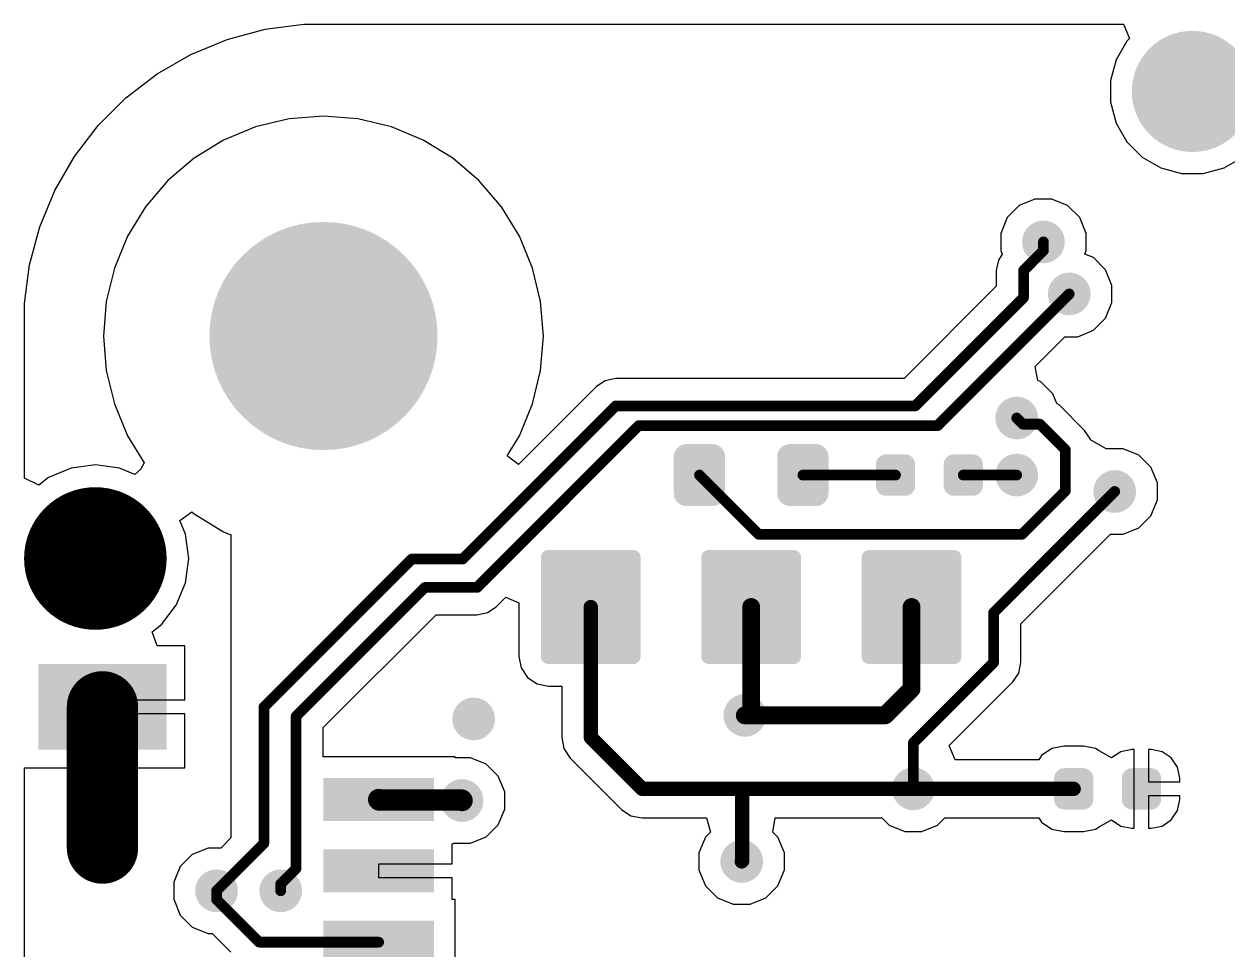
# Model space of a CAD drawing. Header units: inches. Extents: x 0.3 to 40.7, y 0.3 to 25.1.
# Drawn here: x 0.3 to 17.19, y 12.07 to 25.05 of the extents above; entities that cross this region are included whole.
import ezdxf

# ---------------------------------------------------------------- set-up
doc = ezdxf.new("R2010")
doc.units = ezdxf.units.IN
for name, color, linetype in [('Pad Holes', 156, 'Continuous'), ('TOP', 1, 'Continuous'), ('Via Holes', 16, 'Continuous')]:
    doc.layers.add(name, color=color, linetype=linetype)

# ---------------------------------------------------------------- blocks, each defined once
blk = doc.blocks.new('RES_0402_3435')
at = {"layer": 'TOP'}
h = blk.add_hatch(color=1, dxfattribs=at)
edge = h.paths.add_edge_path()
edge.add_arc((-0.34025205, -0.14975078), 0.14024864, 270, 360)
edge.add_line((-0.20000341, -0.14975078), (-0.20000341, 0.14975078))
edge.add_arc((-0.34025205, 0.14975078), 0.14024864, 0, 90)
edge.add_line((-0.34025205, 0.28999942), (-0.60975367, 0.28999942))
edge.add_arc((-0.60975367, 0.14975078), 0.14024864, 90, 180)
edge.add_line((-0.75000231, 0.1497507800000001), (-0.75000231, -0.1497507799999999))
edge.add_arc((-0.60975367, -0.14975078), 0.14024864, 180, 270)
edge.add_line((-0.60975367, -0.28999942), (-0.34025205, -0.28999942))
h = blk.add_hatch(color=1, dxfattribs=at)
edge = h.paths.add_edge_path()
edge.add_arc((0.34025205, 0.14975078), 0.14024864, 90, 180)
edge.add_line((0.20000341, 0.14975078), (0.20000341, -0.14975078))
edge.add_arc((0.34025205, -0.14975078), 0.14024864, 180, 270)
edge.add_line((0.34025205, -0.28999942), (0.60975367, -0.28999942))
edge.add_arc((0.60975367, -0.14975078), 0.14024864, 270, 360)
edge.add_line((0.75000231, -0.14975078), (0.75000231, 0.14975078))
edge.add_arc((0.60975367, 0.14975078), 0.14024864, 0, 90)
edge.add_line((0.60975367, 0.28999942), (0.34025205, 0.28999942))
blk = doc.blocks.new('F_____________1___F_________1_3451')
at = {"layer": 'TOP'}
h = blk.add_hatch(color=1, dxfattribs=at)
edge = h.paths.add_edge_path()
edge.add_arc((0, 0), 0.499999, 0, 360)
for points, const_width in [([(0.499999, 0, 1), (-0.499999, 0, 1)], 1.00000054), ([(-0.7499985, 0, 1), (-0.2499995, 0, 1)], 0.499999), ([(0.2499995, 0, 1), (0.7499985, 0, 1)], 0.499999)]:
    blk.add_lwpolyline(points, format="xyb", close=True, dxfattribs=dict(at, const_width=const_width))
blk = doc.blocks.new('SM04B_SRSS_TB_LF__SN__F_________1_3464')
at = {"layer": 'TOP'}
for points in [[(-3.39999701, 2.83750131), (-2.19999687, 2.83750131), (-2.19999687, 1.03750237), (-3.39999701, 1.03750237)], [(2.20000195, 2.83750131), (3.40000209, 2.83750131), (3.40000209, 1.03750237), (2.20000195, 1.03750237)], [(-1.7999964, -1.16249958), (-1.1999976, -1.16249958), (-1.1999976, -2.71249902), (-1.7999964, -2.71249902)], [(-0.7999984, -1.16249958), (-0.1999996, -1.16249958), (-0.1999996, -2.71249902), (-0.7999984, -2.71249902)], [(0.20000468, -1.16249958), (0.80000348, -1.16249958), (0.80000348, -2.71249902), (0.20000468, -2.71249902)], [(1.20000522, -1.16249958), (1.80000402, -1.16249958), (1.80000402, -2.71249902), (1.20000522, -2.71249902)]]:
    blk.add_hatch(color=1, dxfattribs=at).paths.add_polyline_path(points)
blk = doc.blocks.new('PIN_HEADER_2_54___VERT__1_4POS_F_________1_3471')
at = {"layer": 'Pad Holes'}
h = blk.add_hatch(color=7, dxfattribs=at)
edge = h.paths.add_edge_path()
edge.add_arc((-3.81, 0), 0.499999, 0, 360)
h = blk.add_hatch(color=7, dxfattribs=at)
edge = h.paths.add_edge_path()
edge.add_arc((-1.27, 0), 0.499999, 0, 360)
h = blk.add_hatch(color=7, dxfattribs=at)
edge = h.paths.add_edge_path()
edge.add_arc((1.27, 0), 0.499999, 0, 360)
h = blk.add_hatch(color=7, dxfattribs=at)
edge = h.paths.add_edge_path()
edge.add_arc((3.81, 0), 0.499999, 0, 360)
at = {"layer": 'TOP'}
h = blk.add_hatch(color=1, dxfattribs=at)
edge = h.paths.add_edge_path()
edge.add_arc((-3.81, 0), 0.8499983, 0, 360)
h = blk.add_hatch(color=1, dxfattribs=at)
edge = h.paths.add_edge_path()
edge.add_arc((-1.27, 0), 0.8499983, 0, 360)
h = blk.add_hatch(color=1, dxfattribs=at)
edge = h.paths.add_edge_path()
edge.add_arc((1.27, 0), 0.8499983, 0, 360)
h = blk.add_hatch(color=1, dxfattribs=at)
edge = h.paths.add_edge_path()
edge.add_arc((3.81, 0), 0.8499983, 0, 360)
blk = doc.blocks.new('RES_0402_3475')
at = {"layer": 'TOP'}
h = blk.add_hatch(color=1, dxfattribs=at)
edge = h.paths.add_edge_path()
edge.add_arc((-0.34024951, -0.14975078), 0.14024864, 270, 360)
edge.add_line((-0.20000087, -0.14975078), (-0.20000087, 0.14975078))
edge.add_arc((-0.34024951, 0.14975078), 0.14024864, 0, 90)
edge.add_line((-0.34024951, 0.28999942), (-0.60975113, 0.28999942))
edge.add_arc((-0.60975113, 0.14975078), 0.14024864, 90, 180)
edge.add_line((-0.7499997700000001, 0.14975078), (-0.7499997700000001, -0.14975078))
edge.add_arc((-0.60975113, -0.14975078), 0.14024864, 180, 270)
edge.add_line((-0.60975113, -0.28999942), (-0.34024951, -0.28999942))
h = blk.add_hatch(color=1, dxfattribs=at)
edge = h.paths.add_edge_path()
edge.add_arc((0.34024951, 0.14975078), 0.14024864, 90, 180)
edge.add_line((0.20000087, 0.14975078), (0.20000087, -0.14975078))
edge.add_arc((0.34024951, -0.14975078), 0.14024864, 180, 270)
edge.add_line((0.34024951, -0.28999942), (0.60975113, -0.28999942))
edge.add_arc((0.60975113, -0.14975078), 0.14024864, 270, 360)
edge.add_line((0.7499997700000001, -0.14975078), (0.7499997700000001, 0.14975078))
edge.add_arc((0.60975113, 0.14975078), 0.14024864, 0, 90)
edge.add_line((0.60975113, 0.28999942), (0.34024951, 0.28999942))
blk = doc.blocks.new('LEDC1608X80N_AK_3476')
at = {"layer": 'TOP'}
h = blk.add_hatch(color=1, dxfattribs=at)
edge = h.paths.add_edge_path()
edge.add_arc((-0.54499891, -0.2550007599999999), 0.17999964, 270, 360)
edge.add_line((-0.36499927, -0.2550007599999999), (-0.36499927, 0.25500076))
edge.add_arc((-0.54499891, 0.25500076), 0.17999964, 0, 90)
edge.add_line((-0.54499891, 0.4350004000000001), (-0.9050007299999999, 0.4350004))
edge.add_arc((-0.9050007299999999, 0.2550007599999999), 0.17999964, 90, 180)
edge.add_line((-1.08500037, 0.2550007599999999), (-1.08500037, -0.25500076))
edge.add_arc((-0.9050007299999999, -0.25500076), 0.17999964, 180, 270)
edge.add_line((-0.9050007299999999, -0.4350004000000001), (-0.54499891, -0.4350004))
h = blk.add_hatch(color=1, dxfattribs=at)
edge = h.paths.add_edge_path()
edge.add_arc((0.54499891, 0.25500076), 0.17999964, 90, 180)
edge.add_line((0.36499927, 0.25500076), (0.36499927, -0.25500076))
edge.add_arc((0.54499891, -0.25500076), 0.17999964, 180, 270)
edge.add_line((0.54499891, -0.4350004), (0.9050007299999999, -0.4350004))
edge.add_arc((0.9050007299999999, -0.25500076), 0.17999964, 270, 360)
edge.add_line((1.08500037, -0.25500076), (1.08500037, 0.25500076))
edge.add_arc((0.9050007299999999, 0.25500076), 0.17999964, 0, 90)
edge.add_line((0.9050007299999999, 0.4350004), (0.54499891, 0.4350004))
blk = doc.blocks.new('TS42_3477')
at = {"layer": 'TOP'}
h = blk.add_hatch(color=1, dxfattribs=at)
edge = h.paths.add_edge_path()
edge.add_arc((-3.5049206, 1.6549116), 0.1050036, 270, 360)
edge.add_line((-3.399917, 1.6549116), (-3.399917, 2.844952399999999))
edge.add_arc((-3.5049206, 2.844952399999999), 0.1050036, 0, 90)
edge.add_line((-3.5049206, 2.949955999999999), (-4.8948594, 2.949955999999999))
edge.add_arc((-4.8948594, 2.844952399999999), 0.1050036, 90, 180)
edge.add_line((-4.999863, 2.844952399999999), (-4.999863, 1.6549116))
edge.add_arc((-4.8948594, 1.6549116), 0.1050036, 180, 270)
edge.add_line((-4.8948594, 1.549908), (-3.5049206, 1.549908))
h = blk.add_hatch(color=1, dxfattribs=at)
edge = h.paths.add_edge_path()
edge.add_arc((4.8948594, 1.6549116), 0.1050036, 270, 360)
edge.add_line((4.999863, 1.6549116), (4.999863, 2.844952399999999))
edge.add_arc((4.8948594, 2.844952399999999), 0.1050036, 0, 90)
edge.add_line((4.8948594, 2.949955999999999), (3.5049206, 2.949955999999999))
edge.add_arc((3.5049206, 2.844952399999999), 0.1050036, 90, 180)
edge.add_line((3.399917, 2.844952399999999), (3.399917, 1.6549116))
edge.add_arc((3.5049206, 1.6549116), 0.1050036, 180, 270)
edge.add_line((3.5049206, 1.549908), (4.8948594, 1.549908))
h = blk.add_hatch(color=1, dxfattribs=at)
edge = h.paths.add_edge_path()
edge.add_arc((4.8948594, -0.5950204), 0.1050036, 270, 360)
edge.add_line((4.999863, -0.5950204), (4.999863, 0.5950203999999998))
edge.add_arc((4.8948594, 0.5950203999999999), 0.1050036, 0, 90)
edge.add_line((4.8948594, 0.7000239999999999), (3.5049206, 0.700024))
edge.add_arc((3.5049206, 0.5950204), 0.1050036, 90, 180)
edge.add_line((3.399917, 0.5950204), (3.399917, -0.5950203999999998))
edge.add_arc((3.5049206, -0.5950203999999999), 0.1050036, 180, 270)
edge.add_line((3.5049206, -0.7000239999999999), (4.8948594, -0.700024))
h = blk.add_hatch(color=1, dxfattribs=at)
edge = h.paths.add_edge_path()
edge.add_arc((-3.5049206, -2.844952399999999), 0.1050036, 270, 360)
edge.add_line((-3.399917, -2.844952399999999), (-3.399917, -1.6549116))
edge.add_arc((-3.5049206, -1.6549116), 0.1050036, 0, 90)
edge.add_line((-3.5049206, -1.549908), (-4.8948594, -1.549908))
edge.add_arc((-4.8948594, -1.6549116), 0.1050036, 90, 180)
edge.add_line((-4.999863, -1.6549116), (-4.999863, -2.844952399999999))
edge.add_arc((-4.8948594, -2.844952399999999), 0.1050036, 180, 270)
edge.add_line((-4.8948594, -2.949955999999999), (-3.5049206, -2.949955999999999))
h = blk.add_hatch(color=1, dxfattribs=at)
edge = h.paths.add_edge_path()
edge.add_arc((4.8948594, -2.844952399999999), 0.1050036, 270, 360)
edge.add_line((4.999863, -2.844952399999999), (4.999863, -1.6549116))
edge.add_arc((4.8948594, -1.6549116), 0.1050036, 0, 90)
edge.add_line((4.8948594, -1.549908), (3.5049206, -1.549908))
edge.add_arc((3.5049206, -1.6549116), 0.1050036, 90, 180)
edge.add_line((3.399917, -1.6549116), (3.399917, -2.844952399999999))
edge.add_arc((3.5049206, -2.844952399999999), 0.1050036, 180, 270)
edge.add_line((3.5049206, -2.949955999999999), (4.8948594, -2.949955999999999))

msp = doc.modelspace()

# ---------------------------------------------------------------- hatches: boundary and pattern name
at = {"layer": 'Pad Holes'}
h = msp.add_hatch(color=7, dxfattribs=at)
edge = h.paths.add_edge_path()
edge.add_arc((4.500013859999999, 20.68000944), 1.59999934, 0, 360)
at = {"layer": 'TOP'}
h = msp.add_hatch(color=1, dxfattribs=at)
edge = h.paths.add_edge_path()
edge.add_arc((14.59999874, 21.99999918), 0.2999994, 0, 360)
h = msp.add_hatch(color=1, dxfattribs=at)
edge = h.paths.add_edge_path()
edge.add_arc((4.500013859999999, 20.68000944), 1.49999954, 0, 360)
h = msp.add_hatch(color=1, dxfattribs=at)
edge = h.paths.add_edge_path()
edge.add_arc((14.96156266, 21.2703537), 0.2999994, 0, 360)
h = msp.add_hatch(color=1, dxfattribs=at)
edge = h.paths.add_edge_path()
edge.add_arc((14.22502108, 19.53001174), 0.2999994, 0, 360)
h = msp.add_hatch(color=1, dxfattribs=at)
edge = h.paths.add_edge_path()
edge.add_arc((14.22502362, 18.7300108), 0.2999994, 0, 360)
h = msp.add_hatch(color=1, dxfattribs=at)
edge = h.paths.add_edge_path()
edge.add_arc((15.59999928, 18.5000011), 0.2999994, 0, 360)
h = msp.add_hatch(color=1, dxfattribs=at)
edge = h.paths.add_edge_path()
edge.add_arc((6.60713944, 15.31000494), 0.2999994, 0, 360)
h = msp.add_hatch(color=1, dxfattribs=at)
edge = h.paths.add_edge_path()
edge.add_arc((10.41051512, 15.36050522), 0.2999994, 0, 360)
h = msp.add_hatch(color=1, dxfattribs=at)
edge = h.paths.add_edge_path()
edge.add_arc((12.77502906, 14.33000944), 0.2999994, 0, 360)
h = msp.add_hatch(color=1, dxfattribs=at)
edge = h.paths.add_edge_path()
edge.add_arc((6.4442467, 14.16637248), 0.2999994, 0, 360)
h = msp.add_hatch(color=1, dxfattribs=at)
edge = h.paths.add_edge_path()
edge.add_arc((10.3673656, 13.31182504), 0.2999994, 0, 360)
h = msp.add_hatch(color=1, dxfattribs=at)
edge = h.paths.add_edge_path()
edge.add_arc((2.99999908, 12.8999996), 0.2999994, 0, 360)
h = msp.add_hatch(color=1, dxfattribs=at)
edge = h.paths.add_edge_path()
edge.add_arc((3.89999982, 12.8999996), 0.2999994, 0, 360)
at = {"layer": 'Via Holes'}
h = msp.add_hatch(color=7, dxfattribs=at)
edge = h.paths.add_edge_path()
edge.add_arc((14.59999874, 21.99999918), 0.1499997, 0, 360)
h = msp.add_hatch(color=7, dxfattribs=at)
edge = h.paths.add_edge_path()
edge.add_arc((14.96156266, 21.2703537), 0.1499997, 0, 360)
h = msp.add_hatch(color=7, dxfattribs=at)
edge = h.paths.add_edge_path()
edge.add_arc((14.22502108, 19.53001174), 0.1499997, 0, 360)
h = msp.add_hatch(color=7, dxfattribs=at)
edge = h.paths.add_edge_path()
edge.add_arc((14.22502362, 18.7300108), 0.1499997, 0, 360)
h = msp.add_hatch(color=7, dxfattribs=at)
edge = h.paths.add_edge_path()
edge.add_arc((15.59999928, 18.5000011), 0.1499997, 0, 360)
h = msp.add_hatch(color=7, dxfattribs=at)
edge = h.paths.add_edge_path()
edge.add_arc((6.60713944, 15.31000494), 0.1499997, 0, 360)
h = msp.add_hatch(color=7, dxfattribs=at)
edge = h.paths.add_edge_path()
edge.add_arc((10.41051512, 15.36050522), 0.1499997, 0, 360)
h = msp.add_hatch(color=7, dxfattribs=at)
edge = h.paths.add_edge_path()
edge.add_arc((12.77502906, 14.33000944), 0.1499997, 0, 360)
h = msp.add_hatch(color=7, dxfattribs=at)
edge = h.paths.add_edge_path()
edge.add_arc((6.4442467, 14.16637248), 0.1499997, 0, 360)
h = msp.add_hatch(color=7, dxfattribs=at)
edge = h.paths.add_edge_path()
edge.add_arc((10.3673656, 13.31182504), 0.1499997, 0, 360)
h = msp.add_hatch(color=7, dxfattribs=at)
edge = h.paths.add_edge_path()
edge.add_arc((2.99999908, 12.8999996), 0.1499997, 0, 360)
h = msp.add_hatch(color=7, dxfattribs=at)
edge = h.paths.add_edge_path()
edge.add_arc((3.89999982, 12.8999996), 0.1499997, 0, 360)

# ---------------------------------------------------------------- linework, layer by layer
at = {"layer": 'TOP'}
for p, q in [((3.68002312, 24.98238336), (4.22511982, 25.05414852)), ((4.22511982, 25.05414852), (4.50001132, 25.05414598)), ((4.50001132, 25.05414598), (15.72498506, 25.05415106)), ((15.72498506, 25.05415106), (15.80782716, 24.85414892)), ((2.64101072, 24.62968912), (3.14894722, 24.84008494)), ((3.14894722, 24.84008494), (3.68002312, 24.98238336)), ((15.80782716, 24.85414892), (15.76980336, 24.81612512)), ((15.76980336, 24.81612512), (15.61840158, 24.55389298)), ((2.16487756, 24.35479508), (2.64101072, 24.62968912)), ((15.61840158, 24.55389298), (15.54003242, 24.26140944)), ((1.72869352, 24.02009928), (2.16487756, 24.35479508)), ((15.54003242, 24.26140944), (15.54003242, 23.95861096)), ((1.33992112, 23.63132688), (1.72869352, 24.02009928)), ((15.54003242, 23.95861096), (15.61840158, 23.66612742)), ((4.01749006, 23.72654132), (3.54684838, 23.61354942)), ((4.500013859999999, 23.76451686), (4.01749006, 23.72654132)), ((4.982537659999999, 23.72654132), (4.500013859999999, 23.76451686)), ((5.453179339999999, 23.61354942), (4.982537659999999, 23.72654132)), ((15.61840158, 23.66612742), (15.76980336, 23.40389528)), ((1.00522786, 23.19514284), (1.33992112, 23.63132688)), ((3.54684838, 23.61354942), (3.0996763, 23.428325)), ((5.90035142, 23.428325), (5.453179339999999, 23.61354942)), ((3.0996763, 23.428325), (2.68698472, 23.17542736)), ((6.313043, 23.17542736), (5.90035142, 23.428325)), ((15.76980336, 23.40389528), (15.9839152, 23.18978344)), ((0.7303389, 22.71901984), (1.00522786, 23.19514284)), ((2.68698472, 23.17542736), (2.31893872, 22.86108458)), ((6.681089, 22.86108458), (6.313043, 23.17542736)), ((15.9839152, 23.18978344), (16.24614734, 23.03838166)), ((17.1339129, 23.03838166), (17.39614504, 23.18978344)), ((16.24614734, 23.03838166), (16.53863088, 22.9600125)), ((16.84142936, 22.9600125), (17.1339129, 23.03838166)), ((2.31893872, 22.86108458), (2.00459594, 22.49303858)), ((6.99543178, 22.49303858), (6.681089, 22.86108458)), ((16.53863088, 22.9600125), (16.84142936, 22.9600125)), ((0.5199379999999999, 22.21107572), (0.7303389, 22.71901984)), ((2.00459594, 22.49303858), (1.7516983, 22.080347)), ((7.248329419999999, 22.080347), (6.99543178, 22.49303858)), ((14.26012642, 22.5086545), (14.09134342, 22.3398715)), ((14.48065176, 22.59999798), (14.26012642, 22.5086545)), ((14.71934572, 22.59999798), (14.48065176, 22.59999798)), ((14.93987106, 22.5086545), (14.71934572, 22.59999798)), ((15.10865406, 22.3398715), (14.93987106, 22.5086545)), ((14.09134342, 22.3398715), (13.99999994, 22.11934616)), ((15.19999754, 22.11934616), (15.10865406, 22.3398715)), ((0.37763958, 21.68002014), (0.5199379999999999, 22.21107572)), ((1.7516983, 22.080347), (1.56647388, 21.63317492)), ((7.43355384, 21.63317492), (7.248329419999999, 22.080347)), ((13.99999994, 22.11934616), (13.99999994, 21.8806522)), ((15.19999754, 21.8806522), (15.19999754, 22.11934616)), ((14.0226796, 21.82589742), (13.9677902, 21.74375128)), ((13.99999994, 21.8806522), (14.0226796, 21.82589742)), ((15.17891554, 21.82975822), (15.19999754, 21.8806522)), ((15.30143498, 21.77900902), (15.17891554, 21.82975822)), ((0.30587696, 21.13491582), (0.37763958, 21.68002014)), ((1.56647388, 21.63317492), (1.45348198, 21.16253324)), ((7.546545739999999, 21.16253324), (7.43355384, 21.63317492)), ((13.9677902, 21.74375128), (13.93868688, 21.59743458)), ((15.47021798, 21.61022602), (15.30143498, 21.77900902)), ((13.93868688, 21.59743458), (13.93868688, 21.37710736)), ((15.56156146, 21.38970068), (15.47021798, 21.61022602)), ((13.93868688, 21.37710736), (12.64392442, 20.0823449)), ((15.56156146, 21.15100672), (15.56156146, 21.38970068)), ((0.30587696, 20.86002178), (0.30587696, 21.13491582)), ((1.45348198, 21.16253324), (1.41550644, 20.68000944)), ((7.58452128, 20.68000944), (7.546545739999999, 21.16253324)), ((15.47021798, 20.93048138), (15.56156146, 21.15100672)), ((0.30587696, 18.68791538), (0.30587696, 20.86002178)), ((15.30143498, 20.76169838), (15.47021798, 20.93048138)), ((1.41550644, 20.68000944), (1.45348198, 20.19748564)), ((7.546545739999999, 20.19748564), (7.58452128, 20.68000944)), ((14.48406552, 20.25214136), (14.90227906, 20.6703549)), ((14.90227906, 20.6703549), (15.08090964, 20.6703549)), ((15.08090964, 20.6703549), (15.30143498, 20.76169838)), ((1.45348198, 20.19748564), (1.56647388, 19.72684396)), ((7.43355384, 19.72684396), (7.546545739999999, 20.19748564)), ((14.523085, 20.05598478), (14.48406552, 20.25214136)), ((8.329642980000001, 19.97035884), (7.23590628, 18.87662214)), ((8.45368388, 20.05324158), (8.329642980000001, 19.97035884)), ((8.60000058, 20.0823449), (8.45368388, 20.05324158)), ((12.64392442, 20.0823449), (8.60000058, 20.0823449)), ((14.5648934, 20.03866706), (14.523085, 20.05598478)), ((14.7336764, 19.86988406), (14.5648934, 20.03866706)), ((14.7901787, 19.7334759), (14.7336764, 19.86988406)), ((1.56647388, 19.72684396), (1.7516983, 19.27967188)), ((7.248329419999999, 19.27967188), (7.43355384, 19.72684396)), ((14.81892388, 19.71426842), (14.7901787, 19.7334759)), ((15.1771731, 19.3560192), (14.81892388, 19.71426842)), ((1.7516983, 19.27967188), (1.984248, 18.90018572)), ((7.077745559999999, 19.00130312), (7.248329419999999, 19.27967188)), ((15.26005584, 19.2319783), (15.1771731, 19.3560192)), ((15.26131822, 19.2256283), (15.26005584, 19.2319783)), ((15.4803856, 19.09989068), (15.26131822, 19.2256283)), ((15.4806523, 19.0999999), (15.4803856, 19.09989068)), ((15.71934626, 19.0999999), (15.4806523, 19.0999999)), ((15.9398716, 19.00865642), (15.71934626, 19.0999999)), ((7.23590628, 18.87662214), (7.077745559999999, 19.00130312)), ((16.1086546, 18.83987342), (15.9398716, 19.00865642)), ((0.9606330799999999, 18.82656128), (0.64439292, 18.69557094)), ((1.29999994, 18.87123988), (0.9606330799999999, 18.82656128)), ((1.6393668, 18.82656128), (1.29999994, 18.87123988)), ((1.85206894, 18.7384563), (1.6393668, 18.82656128)), ((1.932432, 18.8061727), (1.85206894, 18.7384563)), ((1.984248, 18.90018572), (1.932432, 18.8061727)), ((16.19999808, 18.61934808), (16.1086546, 18.83987342)), ((0.5058791, 18.58928464), (0.30587696, 18.68791538)), ((0.64439292, 18.69557094), (0.5058791, 18.58928464)), ((16.19999808, 18.38065412), (16.19999808, 18.61934808)), ((16.1086546, 18.16012878), (16.19999808, 18.38065412)), ((2.4863806, 18.09290768), (2.65278108, 18.21380406)), ((2.56653538, 17.8993927), (2.4863806, 18.09290768)), ((2.65278108, 18.21380406), (2.68698472, 18.18459152)), ((2.68698472, 18.18459152), (3.0996763, 17.93169388)), ((15.9398716, 17.99134578), (16.1086546, 18.16012878)), ((3.0996763, 17.93169388), (3.20001392, 17.89013186)), ((15.71934626, 17.9000023), (15.9398716, 17.99134578)), ((2.61121398, 17.56002584), (2.56653538, 17.8993927)), ((3.20001392, 17.89013186), (3.20001392, 13.64072964)), ((14.2823438, 16.64163042), (15.54071568, 17.9000023)), ((15.54071568, 17.9000023), (15.71934626, 17.9000023)), ((2.56653538, 17.22065898), (2.61121398, 17.56002584)), ((2.43554504, 16.90441882), (2.56653538, 17.22065898)), ((2.22716852, 16.63285726), (2.43554504, 16.90441882)), ((6.92454292, 16.88382704), (7.05735698, 17.0166411)), ((7.05735698, 17.0166411), (7.242134360000001, 16.94010582)), ((7.242134360000001, 16.94010582), (7.242134360000001, 16.1849308)), ((4.49782692, 15.18825512), (6.081412779999999, 16.77184098)), ((6.081412779999999, 16.77184098), (6.654185319999999, 16.77184098)), ((6.654185319999999, 16.77184098), (6.800502019999999, 16.8009443)), ((6.800502019999999, 16.8009443), (6.92454292, 16.88382704)), ((2.09834988, 16.53401062), (2.22716852, 16.63285726)), ((14.2823438, 16.10000082), (14.2823438, 16.64163042)), ((2.16624154, 16.33401102), (2.09834988, 16.53401062)), ((2.55349756, 16.33401102), (2.16624154, 16.33401102)), ((2.55349756, 15.58001202), (2.55349756, 16.33401102)), ((7.242134360000001, 16.1849308), (7.273566859999999, 16.02690724)), ((14.25324048, 15.95368412), (14.2823438, 16.10000082)), ((7.273566859999999, 16.02690724), (7.36308154, 15.89294002)), ((7.36308154, 15.89294002), (7.49704876, 15.80342534)), ((14.17035774, 15.82964322), (14.25324048, 15.95368412)), ((7.49704876, 15.80342534), (7.655072319999999, 15.77199284)), ((7.655072319999999, 15.77199284), (7.842257619999999, 15.77199284)), ((7.842257619999999, 15.77199284), (7.842257619999999, 15.04992164)), ((13.2785485, 14.93783398), (14.17035774, 15.82964322)), ((1.39949936, 15.48001222), (1.39949936, 15.58001202)), ((1.39949936, 15.58001202), (2.55349756, 15.58001202)), ((1.29949956, 14.62601342), (1.29949956, 15.48001222)), ((1.29949956, 15.48001222), (1.39949936, 15.48001222)), ((2.55349756, 15.38001242), (1.49949916, 15.38001242)), ((1.49949916, 15.38001242), (1.49949916, 14.62601342)), ((2.55349756, 14.62601342), (2.55349756, 15.38001242)), ((4.49782692, 14.78001362), (4.49782692, 15.18825512)), ((7.842257619999999, 15.04992164), (7.842255079999999, 15.04990894)), ((7.842255079999999, 15.04990894), (7.873301499999999, 14.8938361)), ((7.873301499999999, 14.8938361), (7.961708739999999, 14.76152496)), ((13.36139314, 14.73783438), (13.2785485, 14.93783398)), ((14.71842624, 14.89445586), (14.57280296, 14.797151)), ((14.8902039, 14.92862394), (14.71842624, 14.89445586)), ((15.15970298, 14.92862394), (14.8902039, 14.92862394)), ((15.33148064, 14.89445586), (15.15970298, 14.92862394)), ((15.3806525, 14.86159842), (15.33148064, 14.89445586)), ((15.55597346, 14.76398876), (15.3806525, 14.86159842)), ((15.84020962, 14.88172284), (15.68638214, 14.85112346)), ((15.87495936, 14.88172284), (15.84020962, 14.88172284)), ((15.87495936, 14.32999928), (15.87495936, 14.88172284)), ((16.1097087, 14.88172284), (16.07495896, 14.88172284)), ((16.07495896, 14.88172284), (16.07495896, 14.42999908)), ((16.26353618, 14.85112346), (16.1097087, 14.88172284)), ((6.34949962, 14.78001362), (4.49782692, 14.78001362)), ((6.34949962, 14.76637128), (6.34949962, 14.78001362)), ((6.563593679999999, 14.76637128), (6.34949962, 14.76637128)), ((6.784119019999999, 14.6750278), (6.563593679999999, 14.76637128)), ((7.961708739999999, 14.76152496), (8.68160316, 14.04163308)), ((14.5331688, 14.73783438), (13.36139314, 14.73783438)), ((14.57280296, 14.797151), (14.5331688, 14.73783438)), ((15.68638214, 14.85112346), (15.55597346, 14.76398876)), ((16.3939474, 14.76398876), (16.26353618, 14.85112346)), ((16.4810821, 14.63357754), (16.3939474, 14.76398876)), ((0.3058795, 10.73401206), (0.30587696, 14.62601342)), ((0.30587696, 14.62601342), (1.29949956, 14.62601342)), ((1.49949916, 14.62601342), (2.55349756, 14.62601342)), ((6.952902019999999, 14.5062448), (6.784119019999999, 14.6750278)), ((16.51168148, 14.47975006), (16.4810821, 14.63357754)), ((7.044245499999999, 14.28571946), (6.952902019999999, 14.5062448)), ((16.07495896, 14.42999908), (16.51168148, 14.42999908)), ((16.51168148, 14.42999908), (16.51168148, 14.47975006)), ((7.044245499999999, 14.0470255), (7.044245499999999, 14.28571946)), ((15.87495936, 13.77827572), (15.87495936, 14.32999928)), ((16.51168148, 14.22999948), (16.07495896, 14.22999948)), ((16.07495896, 14.22999948), (16.07495896, 13.77827572)), ((16.51168148, 14.1802485), (16.51168148, 14.22999948)), ((6.952902019999999, 13.82650016), (7.044245499999999, 14.0470255)), ((8.68160316, 14.04163308), (8.68160824, 14.04162546)), ((8.68160824, 14.04162546), (8.81391938, 13.95321822)), ((16.3939474, 13.8960098), (16.4810821, 14.02642102)), ((16.4810821, 14.02642102), (16.51168148, 14.1802485)), ((8.81391938, 13.95321822), (8.96999222, 13.92217434)), ((8.96999222, 13.92217434), (9.87543618, 13.92217434)), ((9.87543618, 13.92217434), (9.92918766, 13.72217474)), ((10.80554354, 13.72217474), (10.83761866, 13.92217434)), ((10.83761866, 13.92217434), (12.33433652, 13.92217434)), ((12.33433652, 13.92217434), (12.43515674, 13.82135412)), ((13.11490138, 13.82135412), (13.21571144, 13.92216418)), ((13.21571144, 13.92216418), (14.5331688, 13.92216418)), ((14.5331688, 13.92216418), (14.57280296, 13.86284756)), ((14.57280296, 13.86284756), (14.71842624, 13.7655427)), ((15.3806525, 13.79840014), (15.55597346, 13.8960098)), ((15.55597346, 13.8960098), (15.68638214, 13.8088751)), ((16.26353618, 13.8088751), (16.3939474, 13.8960098)), ((6.784119019999999, 13.65771716), (6.952902019999999, 13.82650016)), ((9.92918766, 13.72217474), (9.858710279999999, 13.65169736)), ((10.87602092, 13.65169736), (10.80554354, 13.72217474)), ((12.43515674, 13.82135412), (12.65568208, 13.73001064)), ((12.65568208, 13.73001064), (12.89437604, 13.73001064)), ((12.89437604, 13.73001064), (13.11490138, 13.82135412)), ((14.71842624, 13.7655427), (14.8902039, 13.73137462)), ((14.8902039, 13.73137462), (15.15970298, 13.73137462)), ((15.15970298, 13.73137462), (15.33148064, 13.7655427)), ((15.33148064, 13.7655427), (15.3806525, 13.79840014)), ((15.68638214, 13.8088751), (15.84020962, 13.77827572)), ((15.84020962, 13.77827572), (15.87495936, 13.77827572)), ((16.07495896, 13.77827572), (16.1097087, 13.77827572)), ((16.1097087, 13.77827572), (16.26353618, 13.8088751)), ((3.20001392, 13.64072964), (3.05928268, 13.4999984)), ((6.30350022, 13.55207348), (6.32490226, 13.56637368)), ((6.30350022, 13.28001408), (6.30350022, 13.55207348)), ((6.32490226, 13.56637368), (6.563593679999999, 13.56637368)), ((6.563593679999999, 13.56637368), (6.784119019999999, 13.65771716)), ((9.858710279999999, 13.65169736), (9.7673668, 13.43117202)), ((10.9673644, 13.43117202), (10.87602092, 13.65169736)), ((2.66012676, 13.40865492), (2.49134376, 13.23987192)), ((2.8806521, 13.4999984), (2.66012676, 13.40865492)), ((3.05928268, 13.4999984), (2.8806521, 13.4999984)), ((9.7673668, 13.43117202), (9.7673668, 13.19247806)), ((10.9673644, 13.19247806), (10.9673644, 13.43117202)), ((2.49134376, 13.23987192), (2.40000028, 13.01934658)), ((5.274500499999999, 13.08001448), (5.274500499999999, 13.28001408)), ((5.274500499999999, 13.28001408), (6.30350022, 13.28001408)), ((9.7673668, 13.19247806), (9.858710279999999, 12.97195272)), ((10.87602092, 12.97195272), (10.9673644, 13.19247806)), ((2.40000028, 13.01934658), (2.40000028, 12.78065262)), ((6.30350022, 13.08001448), (5.274500499999999, 13.08001448)), ((6.30350022, 12.78001), (6.30350022, 13.08001448)), ((9.858710279999999, 12.97195272), (10.02749328, 12.80316972)), ((10.70723792, 12.80316972), (10.87602092, 12.97195272)), ((2.40000028, 12.78065262), (2.49134376, 12.56012728)), ((6.34949962, 12.78001), (6.30350022, 12.78001)), ((6.34949962, 11.5800124), (6.34949962, 12.78001)), ((10.02749328, 12.80316972), (10.24801862, 12.71182624)), ((10.24801862, 12.71182624), (10.48671258, 12.71182624)), ((10.48671258, 12.71182624), (10.70723792, 12.80316972)), ((2.49134376, 12.56012728), (2.66012676, 12.39134428)), ((2.66012676, 12.39134428), (2.8806521, 12.3000008)), ((2.8806521, 12.3000008), (2.93751, 12.3000008)), ((2.93751, 12.3000008), (3.20001392, 12.03749688))]:
    msp.add_line(p, q, dxfattribs=at)
for points, const_width in [([(14.59999874, 21.87822904), (14.59999874, 21.99999918)], 0.1499997), ([(14.32103054, 21.59743458), (14.44056802, 21.71697206)], 0.1499997), ([(14.44056802, 21.71879832), (14.59999874, 21.87822904)], 0.1499997), ([(14.44056802, 21.71697206), (14.44056802, 21.71879832)], 0.1499997), ([(14.32103054, 21.21873582), (14.32103054, 21.59743458)], 0.1499997), ([(12.80229596, 19.70000124), (14.32103054, 21.21873582)], 0.1499997), ([(13.1142105, 19.42300154), (14.96156266, 21.2703537)], 0.1499997), ([(6.454185719999999, 17.55418638), (8.60000058, 19.70000124)], 0.1499997), ([(8.60000058, 19.70000124), (12.80229596, 19.70000124)], 0.1499997), ([(14.22502108, 19.53001174), (14.311122, 19.44391082)], 0.1499997), ([(7.20000084, 17.7000027), (8.922999679999998, 19.42300154)], 0.1499997), ([(8.922999679999998, 19.42300154), (13.1142105, 19.42300154)], 0.1499997), ([(14.311122, 19.44391082), (14.54856628, 19.44391082)], 0.1499997), ([(14.54856628, 19.44391082), (14.9068155, 19.0856616)], 0.1499997), ([(14.9068155, 18.50681338), (14.9068155, 19.0856616)], 0.1499997), ([(9.7750249, 18.7300108), (10.60503594, 17.89999976)], 0.1499997), ([(11.22502454, 18.7300108), (12.52502448, 18.7300108)], 0.1499997), ([(13.47502512, 18.7300108), (14.22502362, 18.7300108)], 0.1499997), ([(14.30000188, 17.89999976), (14.9068155, 18.50681338)], 0.1499997), ([(13.90000014, 16.80000196), (15.59999928, 18.5000011)], 0.1499997), ([(10.60503594, 17.89999976), (14.30000188, 17.89999976)], 0.1499997), ([(6.654185319999999, 17.15418464), (7.20000084, 17.70000016)], 0.1499997), ([(7.20000084, 17.70000016), (7.20000084, 17.7000027)], 0.1499997), ([(3.66371124, 15.47663148), (5.74126614, 17.55418638)], 0.1499997), ([(5.74126614, 17.55418638), (6.454185719999999, 17.55418638)], 0.1499997), ([(4.11548326, 15.34662666), (5.92304124, 17.15418464)], 0.1499997), ([(5.92304124, 17.15418464), (6.654185319999999, 17.15418464)], 0.1499997), ([(8.25009272, 15.04990894), (8.25009272, 16.8799002)], 0.1999996), ([(10.50002472, 15.36050522), (10.50002472, 16.8799002)], 0.2499995), ([(12.74995672, 15.73136554), (12.74995672, 16.8799002)], 0.2499995), ([(13.90000014, 16.10000082), (13.90000014, 16.80000196)], 0.1499997), ([(12.77502906, 14.97502974), (13.90000014, 16.10000082)], 0.1499997), ([(1.39949936, 13.49949802), (1.39949936, 15.48001222)], 1.00000054), ([(12.3790964, 15.36050522), (12.74995672, 15.73136554)], 0.2499995), ([(3.66371124, 13.56371176), (3.66371124, 15.47663148)], 0.1499997), ([(4.11548326, 13.21286664), (4.11548326, 15.34662666)], 0.1499997), ([(10.41051512, 15.36050522), (10.50002472, 15.36050522)], 0.2499995), ([(10.50002472, 15.36050522), (12.3790964, 15.36050522)], 0.2499995), ([(8.25009272, 15.04990894), (8.96999222, 14.33000944)], 0.1999996), ([(12.77502906, 14.33000944), (12.77502906, 14.97502974)], 0.1499997), ([(8.96999222, 14.33000944), (10.37502878, 14.33000944)], 0.1999996), ([(10.37502878, 13.31948822), (10.37502878, 14.33000944)], 0.1999996), ([(10.37502878, 14.33000944), (12.77502906, 14.33000944)], 0.1999996), ([(12.77502906, 14.33000944), (12.77503922, 14.32999928)], 0.1999996), ([(12.77503922, 14.32999928), (15.02495344, 14.32999928)], 0.1999996), ([(5.274500499999999, 14.18001482), (5.28132294, 14.17319238)], 0.2999994), ([(5.28132294, 14.17319238), (6.4374268, 14.17319238)], 0.2999994), ([(6.4374268, 14.17319238), (6.4442467, 14.16637248)], 0.2999994), ([(2.99999908, 12.8999996), (3.66371124, 13.56371176)], 0.1499997), ([(10.3673656, 13.31182504), (10.37502878, 13.31948822)], 0.1999996), ([(3.89999982, 12.9973832), (4.11548326, 13.21286664)], 0.1499997), ([(3.89999982, 12.8999996), (3.89999982, 12.9973832)], 0.1499997), ([(2.99999908, 12.77822946), (2.99999908, 12.8999996)], 0.1499997), ([(2.99999908, 12.77822946), (3.1860998, 12.59212874)], 0.1499997), ([(3.1860998, 12.5921262), (3.1860998, 12.59212874)], 0.1499997), ([(3.1860998, 12.5921262), (3.5982148, 12.1800112)], 0.1499997), ([(3.5982148, 12.1800112), (5.274500499999999, 12.1800112)], 0.1499997)]:
    msp.add_lwpolyline(points, dxfattribs=dict(at, const_width=const_width))
for points, const_width in [([(14.56249818, 21.99999918, 1), (14.6374993, 21.99999918, 1)], 0.07499858), ([(14.40306746, 21.71879832, 1), (14.47806858, 21.71879832, 1)], 0.07499858), ([(14.40306746, 21.71879832, 1), (14.47806858, 21.71879832, 1)], 0.07499858), ([(14.40306746, 21.71697206, 1), (14.47806858, 21.71697206, 1)], 0.07499858), ([(14.40306746, 21.71697206, 1), (14.47806858, 21.71697206, 1)], 0.07499858), ([(14.56249818, 21.87822904, 1), (14.6374993, 21.87822904, 1)], 0.07499858), ([(14.56249818, 21.87822904, 1), (14.6374993, 21.87822904, 1)], 0.07499858), ([(14.28352998, 21.59743458, 1), (14.3585311, 21.59743458, 1)], 0.07499858), ([(14.28352998, 21.59743458, 1), (14.3585311, 21.59743458, 1)], 0.07499858), ([(14.28352998, 21.21873582, 1), (14.3585311, 21.21873582, 1)], 0.07499858), ([(14.28352998, 21.21873582, 1), (14.3585311, 21.21873582, 1)], 0.07499858), ([(14.9240621, 21.2703537, 1), (14.99906322, 21.2703537, 1)], 0.07499858), ([(8.56250002, 19.70000124, 1), (8.63750114, 19.70000124, 1)], 0.07499858), ([(8.56250002, 19.70000124, 1), (8.63750114, 19.70000124, 1)], 0.07499858), ([(12.7647954, 19.70000124, 1), (12.83979652, 19.70000124, 1)], 0.07499858), ([(12.7647954, 19.70000124, 1), (12.83979652, 19.70000124, 1)], 0.07499858), ([(14.18752052, 19.53001174, 1), (14.26252164, 19.53001174, 1)], 0.07499858), ([(8.885499119999999, 19.42300154, 1), (8.96050024, 19.42300154, 1)], 0.07499858), ([(8.885499119999999, 19.42300154, 1), (8.96050024, 19.42300154, 1)], 0.07499858), ([(13.07670994, 19.42300154, 1), (13.15171106, 19.42300154, 1)], 0.07499858), ([(13.07670994, 19.42300154, 1), (13.15171106, 19.42300154, 1)], 0.07499858), ([(14.27362144, 19.44391082, 1), (14.34862256, 19.44391082, 1)], 0.07499858), ([(14.27362144, 19.44391082, 1), (14.34862256, 19.44391082, 1)], 0.07499858), ([(14.51106572, 19.44391082, 1), (14.58606684, 19.44391082, 1)], 0.07499858), ([(14.51106572, 19.44391082, 1), (14.58606684, 19.44391082, 1)], 0.07499858), ([(14.86931494, 19.0856616, 1), (14.94431606, 19.0856616, 1)], 0.07499858), ([(14.86931494, 19.0856616, 1), (14.94431606, 19.0856616, 1)], 0.07499858), ([(9.73752434, 18.7300108, 1), (9.81252546, 18.7300108, 1)], 0.07499858), ([(11.18752398, 18.7300108, 1), (11.2625251, 18.7300108, 1)], 0.07499858), ([(12.48752392, 18.7300108, 1), (12.56252504, 18.7300108, 1)], 0.07499858), ([(13.43752456, 18.7300108, 1), (13.51252568, 18.7300108, 1)], 0.07499858), ([(14.18752306, 18.7300108, 1), (14.26252418, 18.7300108, 1)], 0.07499858), ([(14.86931494, 18.50681338, 1), (14.94431606, 18.50681338, 1)], 0.07499858), ([(14.86931494, 18.50681338, 1), (14.94431606, 18.50681338, 1)], 0.07499858), ([(15.56249872, 18.5000011, 1), (15.63749984, 18.5000011, 1)], 0.07499858), ([(10.56753538, 17.89999976, 1), (10.6425365, 17.89999976, 1)], 0.07499858), ([(10.56753538, 17.89999976, 1), (10.6425365, 17.89999976, 1)], 0.07499858), ([(14.26250132, 17.89999976, 1), (14.33750244, 17.89999976, 1)], 0.07499858), ([(14.26250132, 17.89999976, 1), (14.33750244, 17.89999976, 1)], 0.07499858), ([(7.16250028, 17.7000027, 1), (7.237501399999999, 17.7000027, 1)], 0.07499858), ([(7.16250028, 17.7000027, 1), (7.237501399999999, 17.7000027, 1)], 0.07499858), ([(7.16250028, 17.70000016, 1), (7.237501399999999, 17.70000016, 1)], 0.07499858), ([(7.16250028, 17.70000016, 1), (7.237501399999999, 17.70000016, 1)], 0.07499858), ([(5.70376558, 17.55418638, 1), (5.778766699999999, 17.55418638, 1)], 0.07499858), ([(5.70376558, 17.55418638, 1), (5.778766699999999, 17.55418638, 1)], 0.07499858), ([(6.416685159999999, 17.55418638, 1), (6.491686279999999, 17.55418638, 1)], 0.07499858), ([(6.416685159999999, 17.55418638, 1), (6.491686279999999, 17.55418638, 1)], 0.07499858), ([(5.88554068, 17.15418464, 1), (5.9605418, 17.15418464, 1)], 0.07499858), ([(5.88554068, 17.15418464, 1), (5.9605418, 17.15418464, 1)], 0.07499858), ([(6.616684759999999, 17.15418464, 1), (6.691685880000001, 17.15418464, 1)], 0.07499858), ([(6.616684759999999, 17.15418464, 1), (6.691685880000001, 17.15418464, 1)], 0.07499858), ([(8.20009282, 16.8799002, 1), (8.30009262, 16.8799002, 1)], 0.0999998), ([(10.43752548, 16.8799002, 1), (10.56252396, 16.8799002, 1)], 0.12499848), ([(12.68745748, 16.8799002, 1), (12.81245596, 16.8799002, 1)], 0.12499848), ([(13.86249958, 16.80000196, 1), (13.9375007, 16.80000196, 1)], 0.07499858), ([(13.86249958, 16.80000196, 1), (13.9375007, 16.80000196, 1)], 0.07499858), ([(13.86249958, 16.10000082, 1), (13.9375007, 16.10000082, 1)], 0.07499858), ([(13.86249958, 16.10000082, 1), (13.9375007, 16.10000082, 1)], 0.07499858), ([(1.14949986, 15.48001222, 1), (1.64949886, 15.48001222, 1)], 0.499999), ([(12.68745748, 15.73136554, 1), (12.81245596, 15.73136554, 1)], 0.12499848), ([(12.68745748, 15.73136554, 1), (12.81245596, 15.73136554, 1)], 0.12499848), ([(3.62621068, 15.47663148, 1), (3.7012118, 15.47663148, 1)], 0.07499858), ([(3.62621068, 15.47663148, 1), (3.7012118, 15.47663148, 1)], 0.07499858), ([(4.0779827, 15.34662666, 1), (4.152983819999999, 15.34662666, 1)], 0.07499858), ([(4.0779827, 15.34662666, 1), (4.152983819999999, 15.34662666, 1)], 0.07499858), ([(10.34801588, 15.36050522, 1), (10.47301436, 15.36050522, 1)], 0.12499848), ([(10.43752548, 15.36050522, 1), (10.56252396, 15.36050522, 1)], 0.12499848), ([(10.43752548, 15.36050522, 1), (10.56252396, 15.36050522, 1)], 0.12499848), ([(10.43752548, 15.36050522, 1), (10.56252396, 15.36050522, 1)], 0.12499848), ([(12.31659716, 15.36050522, 1), (12.44159564, 15.36050522, 1)], 0.12499848), ([(12.31659716, 15.36050522, 1), (12.44159564, 15.36050522, 1)], 0.12499848), ([(8.20009282, 15.04990894, 1), (8.30009262, 15.04990894, 1)], 0.0999998), ([(8.20009282, 15.04990894, 1), (8.30009262, 15.04990894, 1)], 0.0999998), ([(12.7375285, 14.97502974, 1), (12.81252962, 14.97502974, 1)], 0.07499858), ([(12.7375285, 14.97502974, 1), (12.81252962, 14.97502974, 1)], 0.07499858), ([(8.91999232, 14.33000944, 1), (9.01999212, 14.33000944, 1)], 0.0999998), ([(8.91999232, 14.33000944, 1), (9.01999212, 14.33000944, 1)], 0.0999998), ([(10.32502888, 14.33000944, 1), (10.42502868, 14.33000944, 1)], 0.0999998), ([(10.32502888, 14.33000944, 1), (10.42502868, 14.33000944, 1)], 0.0999998), ([(10.32502888, 14.33000944, 1), (10.42502868, 14.33000944, 1)], 0.0999998), ([(12.72502916, 14.33000944, 1), (12.82502896, 14.33000944, 1)], 0.0999998), ([(12.72502916, 14.33000944, 1), (12.82502896, 14.33000944, 1)], 0.0999998), ([(12.72503932, 14.32999928, 1), (12.82503912, 14.32999928, 1)], 0.0999998), ([(12.72503932, 14.32999928, 1), (12.82503912, 14.32999928, 1)], 0.0999998), ([(12.7375285, 14.33000944, 1), (12.81252962, 14.33000944, 1)], 0.07499858), ([(14.97495354, 14.32999928, 1), (15.07495334, 14.32999928, 1)], 0.0999998), ([(5.199501919999999, 14.18001482, 1), (5.349499079999999, 14.18001482, 1)], 0.1499997), ([(5.20632436, 14.17319238, 1), (5.35632152, 14.17319238, 1)], 0.1499997), ([(5.20632436, 14.17319238, 1), (5.35632152, 14.17319238, 1)], 0.1499997), ([(6.36242822, 14.17319238, 1), (6.512425379999999, 14.17319238, 1)], 0.1499997), ([(6.36242822, 14.17319238, 1), (6.512425379999999, 14.17319238, 1)], 0.1499997), ([(6.369248119999999, 14.16637248, 1), (6.519245279999999, 14.16637248, 1)], 0.1499997), ([(1.14949986, 13.49949802, 1), (1.64949886, 13.49949802, 1)], 0.499999), ([(3.62621068, 13.56371176, 1), (3.7012118, 13.56371176, 1)], 0.07499858), ([(3.62621068, 13.56371176, 1), (3.7012118, 13.56371176, 1)], 0.07499858), ([(10.3173657, 13.31182504, 1), (10.4173655, 13.31182504, 1)], 0.0999998), ([(10.32502888, 13.31948822, 1), (10.42502868, 13.31948822, 1)], 0.0999998), ([(10.32502888, 13.31948822, 1), (10.42502868, 13.31948822, 1)], 0.0999998), ([(4.0779827, 13.21286664, 1), (4.152983819999999, 13.21286664, 1)], 0.07499858), ([(4.0779827, 13.21286664, 1), (4.152983819999999, 13.21286664, 1)], 0.07499858), ([(3.86249926, 12.9973832, 1), (3.93750038, 12.9973832, 1)], 0.07499858), ([(3.86249926, 12.9973832, 1), (3.93750038, 12.9973832, 1)], 0.07499858), ([(2.96249852, 12.8999996, 1), (3.03749964, 12.8999996, 1)], 0.07499858), ([(2.96249852, 12.8999996, 1), (3.03749964, 12.8999996, 1)], 0.07499858), ([(2.96249852, 12.77822946, 1), (3.03749964, 12.77822946, 1)], 0.07499858), ([(2.96249852, 12.77822946, 1), (3.03749964, 12.77822946, 1)], 0.07499858), ([(3.86249926, 12.8999996, 1), (3.93750038, 12.8999996, 1)], 0.07499858), ([(3.14859924, 12.59212874, 1), (3.22360036, 12.59212874, 1)], 0.07499858), ([(3.14859924, 12.59212874, 1), (3.22360036, 12.59212874, 1)], 0.07499858), ([(3.14859924, 12.5921262, 1), (3.22360036, 12.5921262, 1)], 0.07499858), ([(3.14859924, 12.5921262, 1), (3.22360036, 12.5921262, 1)], 0.07499858), ([(3.56071424, 12.1800112, 1), (3.63571536, 12.1800112, 1)], 0.07499858), ([(3.56071424, 12.1800112, 1), (3.63571536, 12.1800112, 1)], 0.07499858), ([(5.23699994, 12.1800112, 1), (5.31200106, 12.1800112, 1)], 0.07499858)]:
    msp.add_lwpolyline(points, format="xyb", close=True, dxfattribs=dict(at, const_width=const_width))

# ---------------------------------------------------------------- block references
for name, p in [('PIN_HEADER_2_54___VERT__1_4POS_F_________1_3471', (20.50003012, 24.1100102)), ('RES_0402_3435', (15.4999563, 14.32999928))]:
    msp.add_blockref(name, p)
for name, p, rotation in [('LEDC1608X80N_AK_3476', (10.50002472, 18.7300108), 180), ('RES_0402_3475', (13.0000248, 18.7300108), 180), ('F_____________1___F_________1_3451', (1.29999994, 17.56002584), 270), ('TS42_3477', (10.50002472, 12.6800102), 90), ('SM04B_SRSS_TB_LF__SN__F_________1_3464', (3.3370012, 12.6800102), 90)]:
    msp.add_blockref(name, p, dxfattribs=dict(rotation=rotation))

doc.saveas('drawing.dxf')
